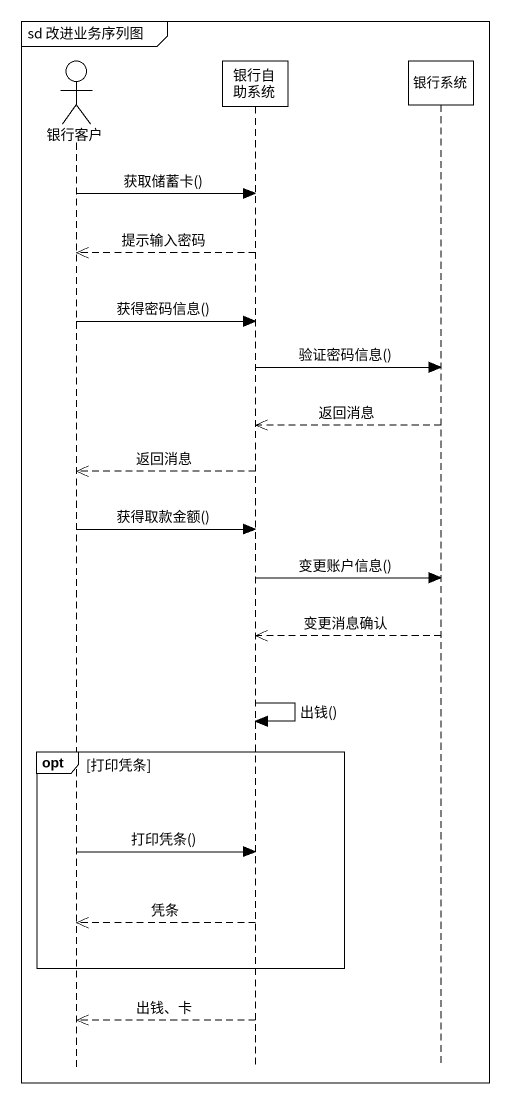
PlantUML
@startuml
mainframe sd 改进业务序列图
hide footbox
actor 银行客户
participant 银行自助系统
participant 银行系统

银行客户 -> 银行自助系统 : 获取储蓄卡()
银行自助系统 -->> 银行客户 : 提示输入密码
银行客户 -> 银行自助系统 : 获得密码信息()
银行自助系统 -> 银行系统 : 验证密码信息()
银行系统 -->> 银行自助系统 : 返回消息
银行自助系统 -->> 银行客户 : 返回消息
银行客户 -> 银行自助系统 : 获得取款金额()
银行自助系统 -> 银行系统 : 变更账户信息()
银行系统 -->> 银行自助系统 : 变更消息确认
银行自助系统 -> 银行自助系统 : 出钱()
opt 打印凭条
  银行客户 -> 银行自助系统 : 打印凭条()
  银行自助系统 -->> 银行客户 : 凭条
end
银行自助系统 -->> 银行客户 : 出钱、卡
@enduml
